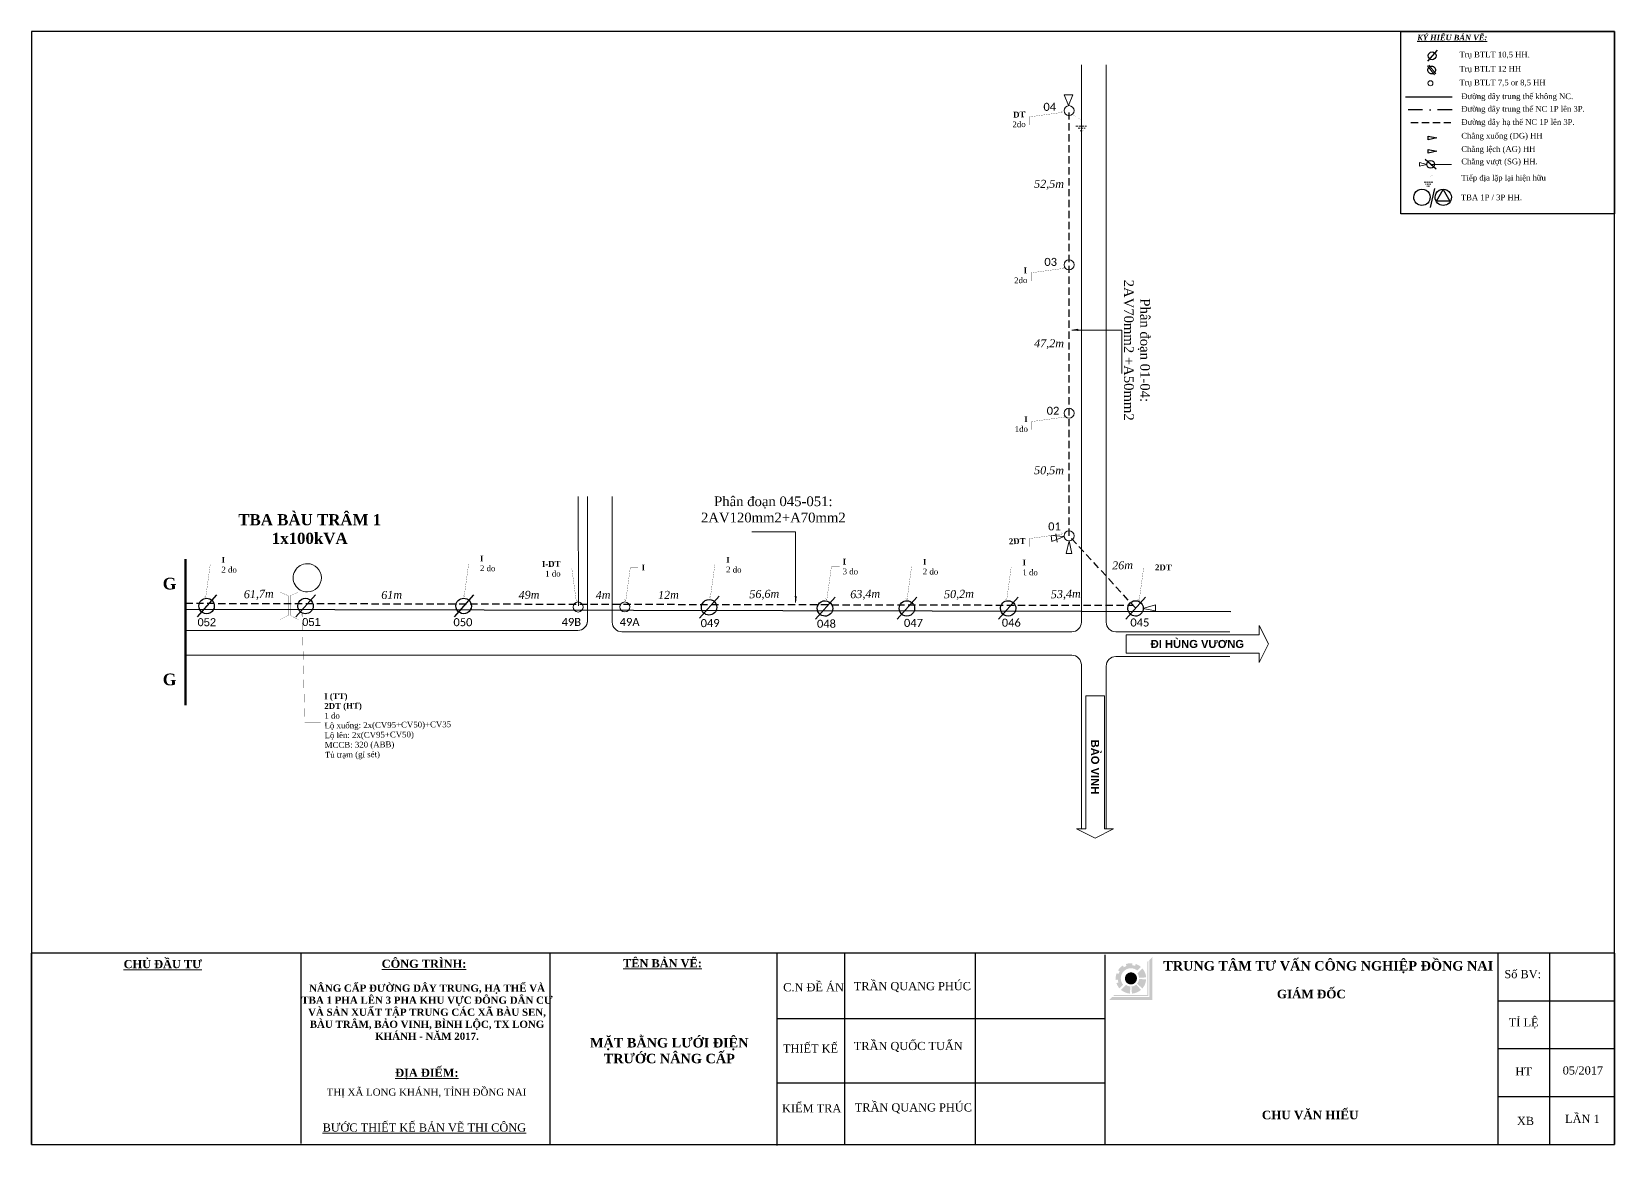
# Model space of a CAD drawing. Header units: metres. Extents: x 429925 to 893472, y 1245258 to 2552490.
# Drawn here: x 443770 to 444583, y 1260854 to 1261426 of the extents above; entities that cross this region are included whole.
import ezdxf

# ---------------------------------------------------------------- set-up
doc = ezdxf.new("R2010")
doc.units = ezdxf.units.M
doc.linetypes.add('DASHDOT', pattern=[1, 0.5, -0.25, 0, -0.25])
doc.linetypes.add('DASHED2', pattern=[0.375, 0.25, -0.125])
doc.layers.add('duong', color=2, linetype='Continuous', lineweight=15)
doc.layers.add('duong bao', color=3, linetype='Continuous', lineweight=13)
doc.layers.add('Khung ten', color=7, linetype='Continuous')
doc.layers.add('KHUNGBANVE', color=6, linetype='Continuous')
doc.styles.get("Standard").update_dxf_attribs({"font": 'arial.ttf'})
doc.styles.add('Unicode', font='times.ttf')

# ---------------------------------------------------------------- blocks, each defined once
blk = doc.blocks.new('A$C46BF4DDC')
at = {"color": 9, "linetype": 'Continuous'}
blk.add_line((9.91, 11.46), (0, 0), dxfattribs=at)
blk.add_lwpolyline([(0.89, 5.61, -1), (8.82, 5.61, -1)], format="xyb", close=True, dxfattribs=at)
blk = doc.blocks.new('A$C7B825D87')
at = {"layer": 'duong bao', "color": 1, "linetype": 'DASHED2', "lineweight": 20, "ltscale": 4}
for p, q in [((1.21, 2.48), (7.13, 2.48)), ((2.41, 1.31), (5.91, 1.31)), ((3.34, 0), (4.99, 0))]:
    blk.add_line(p, q, dxfattribs=at)
at = {"layer": 'duong bao', "color": 1, "linetype": 'DASHED2', "lineweight": 20, "ltscale": 4, "const_width": 0.0325}
blk.add_lwpolyline([(0.01, 8.11), (4.17, 5.43), (4.17, 2.48)], dxfattribs=at)
blk = doc.blocks.new('A$C6542344A')
at = {"color": 9, "linetype": 'Continuous'}
for p, q in [((7.5, 9.8), (0, 1.2)), ((8.7, 8.6), (1.3, 0))]:
    blk.add_line(p, q, dxfattribs=at)
for points in [[(0.3, 4.9, -1), (8.2, 4.9, -1)], [(4.3, 1, -1), (4.3, 8.9, -1)]]:
    blk.add_lwpolyline(points, format="xyb", close=True, dxfattribs=at)

msp = doc.modelspace()

# ---------------------------------------------------------------- hatches: boundary and pattern name
at = {"layer": 'duong bao', "lineweight": 50, "ltscale": 2}
h = msp.add_hatch(color=256, dxfattribs=at)
h.paths.add_polyline_path([(444488.83, 1261404.33, -1), (444489.6, 1261408.23, -1)], flags=17)
h.paths.add_polyline_path([(444489.6, 1261408.23, 1), (444488.83, 1261404.33, 1)], flags=17)
at = {"layer": 'Khung ten'}
h = msp.add_hatch(color=160, dxfattribs=at)
h.paths.add_polyline_path([(444345.85, 1260950.74), (444344.29, 1260949.17), (444344.29, 1260930.19), (444325.3, 1260930.19), (444323.74, 1260928.63), (444345.85, 1260928.63)])
h.paths.add_polyline_path([(444343.76, 1260948.65), (444343.24, 1260948.13), (444343.24, 1260931.23), (444326.34, 1260931.23), (444325.82, 1260930.71), (444343.76, 1260930.71)], flags=17)
for color, points in [(160, [(444339.94, 1260945.57, 0.10032), (444337.24, 1260947.11), (444336.92, 1260946.12, 0.055263), (444335.46, 1260946.43), (444335.56, 1260947.46, 0.110865), (444332.16, 1260947.04), (444332.51, 1260946.06, 0.055263), (444331.17, 1260945.41), (444330.61, 1260946.29, 0.110865), (444328.19, 1260943.87), (444329.07, 1260943.31, 0.055263), (444328.41, 1260941.97), (444327.43, 1260942.32, 0.110865), (444327.01, 1260938.92), (444328.05, 1260939.02, 0.055263), (444328.36, 1260937.56), (444327.37, 1260937.23, 0.10032), (444328.91, 1260934.53), (444330.76, 1260936.38, -0.904534), (444338.09, 1260943.72)]), (1, [(444337.92, 1260939.68, 1), (444331.67, 1260939.68, 1)])]:
    msp.add_hatch(color=color, dxfattribs=at).paths.add_polyline_path(points)
h = msp.add_hatch(color=104, dxfattribs=at)
h.paths.add_polyline_path([(444340.68, 1260944.83), (444338.09, 1260942.24, -0.149436), (444338.95, 1260939.96), (444342.59, 1260940.2, 0.16445)])
h.paths.add_polyline_path([(444342.59, 1260939.16), (444338.95, 1260939.4, -0.16445), (444337.93, 1260936.94), (444340.68, 1260934.53, 0.16445)])
h.paths.add_polyline_path([(444339.94, 1260933.8), (444337.54, 1260936.54, -0.16445), (444335.07, 1260935.52), (444335.31, 1260931.88, 0.16445)])
h.paths.add_polyline_path([(444334.27, 1260931.88), (444334.52, 1260935.52, -0.149436), (444332.24, 1260936.39), (444329.65, 1260933.8, 0.16445)])

# ---------------------------------------------------------------- linework, layer by layer
at = {"color": 4, "linetype": 'Continuous', "lineweight": 18}
for p, q in [((444309.36, 1261408.98), (444309.36, 1261122.71)), ((444322.06, 1261408.98), (444322.06, 1261122.71)), ((444330.06, 1261272.65), (444330.06, 1261250.35)), ((444051.02, 1261131.09), (444051, 1261187.22)), ((444055.71, 1261187.22), (444055.71, 1261122.71)), ((444068.41, 1261187.22), (444068.41, 1261122.71)), ((444162.45, 1261169.13), (444140.15, 1261169.13)), ((444296.3, 1261168.06), (444296.9, 1261163.73)), ((443849.21, 1261118.37), (443923.71, 1261118.37)), ((444050.71, 1261118.37), (443890.61, 1261118.37)), ((444304.36, 1261117.71), (444073.41, 1261117.71)), ((444327.06, 1261117.71), (444385.56, 1261117.71)), ((444400.67, 1261116.2), (444332.41, 1261116.2)), ((444405.43, 1261111.44), (444400.67, 1261120.97)), ((444400.67, 1261101.92), (444405.43, 1261111.44)), ((443849.21, 1261105.67), (443923.71, 1261105.67)), ((443890.61, 1261105.67), (444304.36, 1261105.67)), ((444309.36, 1261100.67), (444309.36, 1261016.52)), ((444322.06, 1261100.01), (444322.06, 1261016.52)), ((444327.06, 1261105.01), (444385.56, 1261105.01)), ((444332.41, 1261106.68), (444400.67, 1261106.68)), ((444400.67, 1261106.68), (444400.67, 1261101.92)), ((444311.62, 1261084.78), (444311.62, 1261016.52)), ((444321.15, 1261016.52), (444321.15, 1261084.78)), ((444311.62, 1261016.52), (444306.86, 1261016.52)), ((444306.86, 1261016.52), (444316.39, 1261011.76)), ((444316.39, 1261011.76), (444325.91, 1261016.52)), ((444325.91, 1261016.52), (444321.15, 1261016.52))]:
    msp.add_line(p, q, dxfattribs=at)
at = {"color": 5, "linetype": 'DASHED2', "lineweight": 30, "ltscale": 15}
for p, q in [((444303.01, 1261167), (444303.01, 1261385.37)), ((444478.53, 1261379.31), (444499.73, 1261379.31)), ((444337.26, 1261129.83), (444303.01, 1261167)), ((443849.21, 1261132.36), (444335.91, 1261131.3))]:
    msp.add_line(p, q, dxfattribs=at)
at = {"color": 1, "lineweight": 30, "ltscale": 15}
for p, q in [((444499.7, 1261392.28), (444475.87, 1261392.28)), ((443849.21, 1261129.29), (444386.13, 1261128.07))]:
    msp.add_line(p, q, dxfattribs=at)
at = {"color": 1, "linetype": 'DASHDOT', "lineweight": 30, "ltscale": 15}
msp.add_line((444499.7, 1261385.82), (444475.87, 1261385.82), dxfattribs=at)
at = {"color": 7, "linetype": 'Continuous'}
msp.add_line((444490.62, 1261345.35), (444488.53, 1261335.58), dxfattribs=at)
at = {"color": 9, "linetype": 'Continuous'}
msp.add_lwpolyline([(443770.25, 1260854.45), (444583.05, 1260854.45), (444583.05, 1261425.95), (443770.25, 1261425.95)], close=True, dxfattribs=at)
at = {"color": 7, "linetype": 'Continuous'}
for points in [[(444473.34, 1261425.95), (444583.05, 1261425.95), (444583.05, 1261332.37), (444473.34, 1261332.37)], [(444487.41, 1261372.34), (444491.81, 1261371.39), (444487.41, 1261370.44)], [(444487.41, 1261365.5), (444491.81, 1261364.56), (444487.41, 1261363.61)], [(444491.73, 1261338.83), (444495.19, 1261344.82), (444498.65, 1261338.83)]]:
    msp.add_lwpolyline(points, close=True, dxfattribs=at)
at = {"color": 9, "linetype": 'Continuous'}
for points in [[(444488.83, 1261404.33, -1), (444489.6, 1261408.23, -1)], [(444491.16, 1261405.89, -1), (444487.27, 1261406.67, -1)]]:
    msp.add_lwpolyline(points, format="xyb", close=True, dxfattribs=at)
at = {"color": 4, "linetype": 'Continuous', "lineweight": 18}
for points in [[(444487.33, 1261399.45, -1), (444489.91, 1261399.45, -1)], [(444303.01, 1261387.95, -1), (444303.01, 1261382.79, -1)], [(444303.01, 1261308.74, -1), (444303.01, 1261303.58, -1)], [(444303.01, 1261232.54, -1), (444303.01, 1261227.38, -1)], [(444303.01, 1261169.58, -1), (444303.01, 1261164.42, -1)], [(443911.78, 1261152.69, -1), (443911.83, 1261138.19, -1)], [(444048.28, 1261130.43, -1), (444053.44, 1261130.43, -1)], [(444072.31, 1261130.46, -1), (444077.47, 1261130.46, -1)]]:
    msp.add_lwpolyline(points, format="xyb", close=True, dxfattribs=at)
for points in [[(444302.74, 1261387.94), (444300.59, 1261393.42), (444304.88, 1261393.42)], [(444486.71, 1261357.79), (444482.99, 1261356.79), (444482.99, 1261358.79)], [(444332.41, 1261106.68), (444400.67, 1261106.68), (444400.67, 1261101.92), (444405.43, 1261111.44), (444400.67, 1261120.97), (444400.67, 1261116.2), (444332.41, 1261116.2)], [(444311.62, 1261084.78), (444311.62, 1261016.52), (444306.86, 1261016.52), (444316.39, 1261011.76), (444325.91, 1261016.52), (444321.15, 1261016.52), (444321.15, 1261084.78)]]:
    msp.add_lwpolyline(points, close=True, dxfattribs=at)
at = {"color": 7, "linetype": 'Continuous'}
for points in [[(444480.05, 1261340.86, -1), (444488.44, 1261340.89, -1)], [(444490.98, 1261340.86, -1), (444499.37, 1261340.89, -1)]]:
    msp.add_lwpolyline(points, format="xyb", close=True, dxfattribs=at)
at = {"color": 4, "linetype": 'Continuous', "lineweight": 18}
for points in [[(444307.52, 1261272.32), (444307.52, 1261273.09), (444304.46, 1261272.65), (444330.06, 1261272.65)], [(444162.12, 1261135.79), (444162.89, 1261135.8), (444162.45, 1261132.82), (444162.45, 1261169.13)], [(444300.46, 1261166.57), (444293.81, 1261167.12), (444294.24, 1261164.16), (444300.46, 1261166.57)], [(444303.01, 1261164.42), (444301.52, 1261157.91), (444304.5, 1261157.91), (444303.01, 1261164.42)], [(444340.9, 1261129.73), (444347.46, 1261128.49), (444347.35, 1261131.47), (444340.9, 1261129.73)]]:
    msp.add_lwpolyline(points, dxfattribs=at)
for centre, start, end in [((444050.71, 1261123.37), 270, 0), ((444073.41, 1261122.71), 180, 270), ((444304.36, 1261122.71), 270, 0), ((444327.06, 1261122.71), 180, 270), ((444304.36, 1261100.67), 0, 90), ((444327.06, 1261100.01), 90, 180)]:
    msp.add_arc(centre, 5, start, end, dxfattribs=at)
at = {"layer": 'duong bao', "lineweight": 18, "ltscale": 2}
msp.add_line((444499.35, 1261357.74), (444488.76, 1261357.74), dxfattribs=at)
at = {"layer": 'duong bao', "lineweight": 50, "ltscale": 2}
msp.add_line((443849.21, 1261155), (443849.21, 1261080.01), dxfattribs=at)
at = {"layer": 'duong bao', "color": 4, "lineweight": 15, "ltscale": 2, "const_width": 0.1}
for points in [[(444298.92, 1261385.23), (444299.95, 1261384.55), (444282.71, 1261382.19), (444282.7, 1261377.97)], [(444299.81, 1261305.12), (444300.83, 1261304.44), (444283.6, 1261302.08), (444283.58, 1261297.87)], [(444300.08, 1261228.72), (444301.1, 1261228.04), (444283.87, 1261225.68), (444283.86, 1261221.46)], [(444298.92, 1261168.65), (444299.95, 1261167.97), (444282.71, 1261165.61), (444282.7, 1261161.4)], [(443858.9, 1261135.94), (443859.58, 1261134.92), (443861.94, 1261152.15), (443866.16, 1261152.17)], [(443991.66, 1261136.67), (443992.35, 1261135.65), (443994.7, 1261152.88), (443998.92, 1261152.9)], [(444050.7, 1261133.9), (444050.02, 1261132.87), (444047.66, 1261150.11), (444043.44, 1261150.12)], [(444074.67, 1261134.55), (444075.35, 1261133.53), (444077.71, 1261150.76), (444081.92, 1261150.78)], [(444118.08, 1261135.98), (444118.77, 1261134.96), (444121.12, 1261152.19), (444125.34, 1261152.2)], [(444177.93, 1261135.05), (444178.61, 1261134.03), (444180.97, 1261151.26), (444185.19, 1261151.28)], [(444219.1, 1261134.96), (444219.78, 1261133.94), (444222.14, 1261151.17), (444226.35, 1261151.19)], [(444270.24, 1261134.59), (444270.92, 1261133.57), (444273.28, 1261150.8), (444277.5, 1261150.82)], [(444338.31, 1261134.59), (444338.99, 1261133.57), (444341.35, 1261150.8), (444345.56, 1261150.82)], [(443908.51, 1261125.9), (443909.19, 1261126.92), (443910.49, 1261071.33), (443918.69, 1261071.33)]]:
    msp.add_lwpolyline(points, dxfattribs=at)
at = {"layer": 'duong bao', "lineweight": 50, "ltscale": 2, "const_width": 0.1}
for points in [[(443897.8, 1261138.07), (443901.95, 1261136.29), (443901.95, 1261126.09), (443897.65, 1261123.88)], [(443907.28, 1261138.07), (443903.14, 1261136.29), (443903.14, 1261126.09), (443907.43, 1261123.88)]]:
    msp.add_lwpolyline(points, dxfattribs=at)
at = {"layer": 'KHUNGBANVE', "color": 2}
for p, q in [((443770.25, 1260854.45), (443770.25, 1260952.61)), ((444583.05, 1260952.61), (443770.25, 1260952.61)), ((443908.74, 1260854.9), (443908.74, 1260952.76)), ((444036.58, 1260854.45), (444036.58, 1260952.61)), ((444153.04, 1260853.93), (444153.04, 1260952.61)), ((444187.94, 1260854.15), (444187.94, 1260952.61)), ((444255.02, 1260854.45), (444255.02, 1260952.31)), ((444321.48, 1260854.45), (444321.48, 1260951.79)), ((444523.4, 1260854.23), (444523.4, 1260952.61)), ((444549.91, 1260854.23), (444549.91, 1260952.61)), ((444583.05, 1260952.61), (444583.05, 1260854.45)), ((444583.05, 1260928.02), (444523.4, 1260928.02)), ((444321.48, 1260918.97), (444153.04, 1260918.97)), ((444583.05, 1260903.42), (444523.4, 1260903.42)), ((444321.48, 1260885.91), (444153.04, 1260885.91)), ((444583.05, 1260878.83), (444523.4, 1260878.83)), ((443770.25, 1260854.45), (444583.05, 1260854.45))]:
    msp.add_line(p, q, dxfattribs=at)

# ---------------------------------------------------------------- block references
at = {"color": 4, "linetype": 'Continuous', "lineweight": 18, "yscale": 0.5, "zscale": 0.5}
for p, xscale, rotation in [((444487.05, 1261410.74), 0.5000000000041764, 359.9423113320694), ((444485.89, 1261360.22), 0.5000000000211087, 269.9863334116617)]:
    msp.add_blockref('A$C46BF4DDC', p, dxfattribs=dict(at, xscale=xscale, rotation=rotation))
at = {"color": 4, "linetype": 'Continuous', "lineweight": 18, "rotation": 359.1901508878823}
for p in [(443855.17, 1261125.4), (443905.97, 1261125.4), (443987.17, 1261125.43), (444113.22, 1261124.75), (444172.75, 1261124.16), (444214.82, 1261124.16), (444266.81, 1261124.16), (444332.22, 1261124.17)]:
    msp.add_blockref('A$C46BF4DDC', p, dxfattribs=at)
at = {"layer": 'duong bao', "lineweight": 50, "ltscale": 2, "xscale": 0.4999999999677949, "yscale": 0.5, "zscale": 0.5, "rotation": 78.73382310779768}
msp.add_blockref('A$C6542344A', (444491.21, 1261403.7), dxfattribs=at)
at = {"layer": 'duong bao', "lineweight": 50, "ltscale": 2}
msp.add_blockref('A$C7B825D87', (444305.35, 1261375.01), dxfattribs=at)
at = {"layer": 'duong bao', "lineweight": 50, "ltscale": 2, "xscale": -0.8000000000029104, "yscale": 0.7999999999883585, "zscale": 0.8}
msp.add_blockref('A$C7B825D87', (444490.8, 1261346.58), dxfattribs=at)

# ---------------------------------------------------------------- texts
at = {"color": 4, "linetype": 'Continuous', "lineweight": 18, "attachment_point": 5}
for s, insert, char_height, width in [('\\C7;\\fTimes New Roman|b1|i1|;\\H2.8669647164643;\\LKÝ HIỆU BẢN VẼ\\l\\L:\\l', (444499.8, 1261422.48), 2.867, 49.2057), ('{\\fCalibri|b0|i0|c0|p34;\\C7;04}', (444293.11, 1261387.32), 4.1093, 22.225), ('{\\fCalibri|b0|i0|c0|p34;\\C7;03}', (444293.58, 1261307.67), 4.1093, 22.225), ('{\\fCalibri|b0|i0|c0|p34;\\C7;02}', (444294.77, 1261231.23), 4.1093, 22.225), ('{\\fTimes New Roman|b0|i0|c0|p18;\\C7;Phân đoạn 045-051:\\P2AV120mm2+A70mm2}', (444151.15, 1261180.51), 5, 150.7075), ('{\\fTimes New Roman|b1|i0|c0|p18;\\C7;TBA BÀU TRÂM 1 1x100kVA}', (443913.05, 1261170.42), 5.7341, 87), ('{\\fCalibri|b0|i0|c0|p34;\\C7;01}', (444295.53, 1261171.82), 4.1093, 22.225), ('\\C7;\\fArial Unicode MS|b0|i0|;\\H4.1092942200601;052', (443860.21, 1261122.6), 4.1093, 22.225), ('{\\fArial Unicode MS|b0|i0|c0|p34;\\H1x;\\C7;051}', (443913.95, 1261122.69), 4.1093, 22.225), ('{\\fCalibri|b0|i0|c0|p34;\\C7;050}', (443991.74, 1261122.61), 4.1093, 22.225), ('{\\fCalibri|b0|i0|c0|p34;\\C7;49B}', (444047.42, 1261122.76), 4.1093, 22.225), ('{\\fCalibri|b0|i0|c0|p34;\\C7;49A}', (444077.34, 1261122.76), 4.1093, 22.225), ('{\\fCalibri|b0|i0|c0|p34;\\C7;049}', (444118.69, 1261122.14), 4.1093, 22.225), ('{\\fCalibri|b0|i0|c0|p34;\\C7;047}', (444223.1, 1261122.26), 4.1093, 22.225), ('{\\fCalibri|b0|i0|c0|p34;\\C7;046}', (444273.36, 1261122.38), 4.1093, 22.225), ('{\\fCalibri|b0|i0|c0|p34;\\C7;045}', (444339.37, 1261122.46), 4.1093, 22.225), ('{\\fCalibri|b0|i0|c0|p34;\\C7;048}', (444178.43, 1261121.82), 4.1093, 22.225), ('\\C7;\\fArial Unicode MS|b1|i0|;\\H4.1092942200601;ĐI HÙNG VƯƠNG', (444368.92, 1261111.44), 4.1093, 73.025)]:
    msp.add_mtext(s, dxfattribs=dict(at, insert=insert, char_height=char_height, width=width))
at = {"char_height": 2.9352, "attachment_point": 4}
for s, insert, width in [('{\\fTimes New Roman|b0|i0|c0|p18;\\C7;Trụ BTLT 10,5 HH.}', (444503.54, 1261413.82), 78.7288), ('{\\fTimes New Roman|b0|i0|c0|p18;\\C7;Trụ BTLT 12 HH}', (444503.54, 1261406.5), 78.7288), ('{\\fTimes New Roman|b0|i0|c0|p18;\\C7;Trụ BTLT 7,5 or 8,5 HH}', (444503.54, 1261399.47), 78.7288), ('{\\fTimes New Roman|b0|i0|c0|p18;\\H1x;\\C7;Đường dây trung thế không NC.}', (444504.47, 1261392.28), 60.7348), ('{\\fTimes New Roman|b0|i0|c0|p18;\\C7;Đường dây trung thế NC 1P lên 3P.}', (444504.47, 1261385.82), 65.0554), ('{\\fTimes New Roman|b0|i0|c0|p18;\\C7;Đường dây hạ thế NC 1P lên 3P.}', (444504.47, 1261379.06), 69.8685), ('{\\fTimes New Roman|b0|i0|c0|p18;\\C7;Chằng xuống (DG) HH}', (444504.47, 1261372.02), 67.094), ('{\\fTimes New Roman|b0|i0|c0|p18;\\C7;Chằng lệch (AG) HH}', (444504.47, 1261365.18), 67.094), ('{\\fTimes New Roman|b0|i0|c0|p18;\\C7;Chằng vượt (SG) HH.}', (444504.47, 1261358.82), 67.094), ('{\\fTimes New Roman|b0|i0|c0|p18;\\C7;Tiếp địa lặp lại hiện hữu}', (444504.47, 1261350.44), 67.094), ('{\\fTimes New Roman|b0|i0|c0|p18;\\C7;TBA 1P / 3P HH.}', (444504.25, 1261340.79), 74)]:
    msp.add_mtext(s, dxfattribs=dict(at, insert=insert, width=width))
at = {"color": 4, "linetype": 'Continuous', "lineweight": 18}
for s, insert, char_height, width, attachment_point, rotation in [('{\\fTimes New Roman|b1|i0|c0|p18;\\C7;DT\\P\\fTimes New Roman|b0|i0|c0|p18;2do}', (444280.66, 1261380.94), 3, 22.225, 6, 1.49443), ('{\\fTimes New Roman|b0|i1|c0|p18;\\C7;52,5m}', (444292.75, 1261347.3), 4.1093, 22.225, 5, 359.94826), ('{\\fTimes New Roman|b1|i0|c0|p18;\\C7;I\\P\\fTimes New Roman|b0|i0|c0|p18;2do}', (444281.54, 1261300.83), 3, 22.225, 6, 1.49443), ('{\\fTimes New Roman|b0|i0|c0|p18;\\C7;Phân đoạn 01-04:\\P2AV70mm2 +A50mm2}', (444337.85, 1261262.33), 5, 150.7075, 5, 270), ('{\\fTimes New Roman|b0|i1|c0|p18;\\C7;47,2m}', (444292.75, 1261265.39), 4.1093, 22.225, 5, 359.94826), ('{\\fTimes New Roman|b1|i0|c0|p18;\\C7;I\\P\\fTimes New Roman|b0|i0|c0|p18;1do}', (444281.82, 1261224.42), 3, 22.225, 6, 1.49443), ('{\\fTimes New Roman|b0|i1|c0|p18;\\C7;50,5m}', (444292.75, 1261200.21), 4.1093, 22.225, 5, 359.94826), ('{\\fTimes New Roman|b1|i0|c0|p18;\\C7;2DT}', (444280.66, 1261164.36), 3, 22.225, 6, 1.49443), ('{\\fTimes New Roman|b1|i0|c0|p18;\\C7;I\\P\\fTimes New Roman|b0|i0|c0|p18;2 do}', (444000.5, 1261152.86), 3, 24.4669, 4, 359.39231), ('{\\fTimes New Roman|b1|i0|c0|p18;\\C7;I\\P\\fTimes New Roman|b0|i0|c0|p18;2 do}', (443867.74, 1261152.14), 3, 24.4669, 4, 359.39231), ('{\\fTimes New Roman|b1|i0|c0|p18;\\C7;I-DT\\P\\fTimes New Roman|b0|i0|c0|p18;1 do}', (444041.87, 1261150.09), 3, 24.4669, 6, 0.60769), ('{\\fTimes New Roman|b1|i0|c0|p18;\\C7;I}', (444083.5, 1261150.75), 3, 24.4669, 4, 359.39231), ('{\\fTimes New Roman|b1|i0|c0|p18;\\C7;I\\P\\fTimes New Roman|b0|i0|c0|p18;2 do}', (444126.92, 1261152.17), 3, 24.4669, 4, 359.39231), ('{\\fTimes New Roman|b1|i0|c0|p18;\\C7;I\\P\\fTimes New Roman|b0|i0|c0|p18;3 do}', (444186.77, 1261151.24), 3, 24.4669, 4, 359.39231), ('{\\fTimes New Roman|b1|i0|c0|p18;\\C7;I\\P\\fTimes New Roman|b0|i0|c0|p18;2 do}', (444227.93, 1261151.15), 3, 24.4669, 4, 359.39231), ('{\\fTimes New Roman|b1|i0|c0|p18;\\C7;I\\P\\fTimes New Roman|b0|i0|c0|p18;1 do}', (444279.08, 1261150.78), 3, 24.4669, 4, 359.39231), ('{\\fTimes New Roman|b0|i1|c0|p18;\\C7;26m}', (444330.49, 1261151.86), 4.1093, 22.225, 5, 1.49443), ('{\\fTimes New Roman|b1|i0|c0|p18;\\C7;2DT}', (444347.14, 1261150.79), 3, 24.4669, 4, 359.39231), ('{\\fTimes New Roman|b1|i0|c0|p18;\\C7;G}', (443841.08, 1261142.42), 6, 22.4014, 5, 0.38358), ('{\\fTimes New Roman|b0|i1|c0|p18;\\C7;61,7m}', (443886.87, 1261136.68), 4.1093, 22.225, 5, 1.49443), ('{\\fTimes New Roman|b0|i1|c0|p18;\\C7;61m}', (443955.13, 1261136.68), 4.1093, 22.225, 5, 1.49443), ('{\\fTimes New Roman|b0|i1|c0|p18;\\C7;49m}', (444025.67, 1261136.68), 4.1093, 22.225, 5, 1.49443), ('{\\fTimes New Roman|b0|i1|c0|p18;\\C7;4m}', (444063.72, 1261136.68), 4.1093, 22.225, 5, 1.49443), ('{\\fTimes New Roman|b0|i1|c0|p18;\\C7;12m}', (444097.27, 1261136.68), 4.1093, 22.225, 5, 1.49443), ('{\\fTimes New Roman|b0|i1|c0|p18;\\C7;56,6m}', (444146.5, 1261136.68), 4.1093, 22.225, 5, 1.49443), ('{\\fTimes New Roman|b0|i1|c0|p18;\\C7;63,4m}', (444198.32, 1261136.68), 4.1093, 22.225, 5, 1.49443), ('{\\fTimes New Roman|b0|i1|c0|p18;\\C7;50,2m}', (444246.49, 1261136.68), 4.1093, 22.225, 5, 1.49443), ('{\\fTimes New Roman|b0|i1|c0|p18;\\C7;53,4m}', (444301.33, 1261136.68), 4.1093, 22.225, 5, 1.49443), ('{\\fTimes New Roman|b1|i0|c0|p18;\\C7;G}', (443841.08, 1261093.2), 6, 22.4014, 5, 0.38358), ('{\\fTimes New Roman|b1|i0|c0|p18;\\C7;I (TT)\\P2DT (HT)\\P\\fTimes New Roman|b0|i0|c0|p18;1 do\\PLộ xuống: 2x(CV95+CV50)+CV35\\PLộ lên: 2x(CV95+CV50)\\PMCCB: 320 (ABB)\\PTủ trạm (gỉ sét)}', (443920.65, 1261069.05), 3, 67.9979, 4, 0.60769), ('\\C7;\\fArial Unicode MS|b1|i0|;\\H4.1092942200601;BẢO VINH', (444316.39, 1261048.27), 4.1093, 73.025, 5, 270)]:
    msp.add_mtext(s, dxfattribs=dict(at, insert=insert, char_height=char_height, width=width, attachment_point=attachment_point, rotation=rotation))
at = {"layer": 'duong', "attachment_point": 2, "style": 'Unicode'}
for s, insert, char_height, width in [('{\\fTimes New Roman|b1|i0|c0|p18;\\LCHỦ ĐẦU TƯ}', (443837.61, 1260949.12), 4.1939, 338.0455), ('{\\fTimes New Roman|b1|i0|c0|p18;\\LCÔNG TRÌNH:}', (443971.75, 1260949.32), 4.1939, 338.0455), ('{\\fTimes New Roman|b1|i0|c0|p18;\\LTÊN BẢN VẼ:}', (444094.21, 1260949.56), 4.1939, 338.0455), ('{\\fTimes New Roman|b1|i0|c0|p18;TRUNG TÂM TƯ VẤN CÔNG NGHIỆP ĐỒNG NAI}', (444436.12, 1260948.59), 4.8561, 338.0455), ('{\\fTimes New Roman|b1|i0|c0|p18;NÂNG CẤ\\fTimes New Roman|b1|i0|c163|p18;P ĐƯ\\fTimes New Roman|b1|i0|c0|p18;ỜNG DÂY TRUNG, HẠ THẾ VÀ TBA 1 PHA LÊN 3 PHA KHU VỰ\\fTimes New Roman|b1|i0|c163|p18;C ĐÔNG DÂN CƯ VÀ S\\fTimes New Roman|b1|i0|c0|p18;ẢN XUẤT TẬP TRUNG CÁC XÃ BÀU SEN, BÀU TRÂM, BẢO VINH, BÌNH LỘ\\fTimes New Roman|b1|i0|c163|p18;C, TX LONG KHÁNH - NĂM \\fTimes New Roman|b1|i0|c0|p18;2017.}', (443973.29, 1260936.54), 3.70861, 130.2593), ('C.N ĐỀ ÁN', (444171.78, 1260937.23), 4.194, 338.0455), ('TRẦN QUANG PHÚC', (444222.54, 1260937.82), 4.1939, 338.0455), ('Số BV:', (444536, 1260943.98), 4.194, 338.0455), ('{\\fTimes New Roman|b1|i0|c0|p18;GIÁM ĐỐC}', (444427.45, 1260933.85), 4.4146, 338.0455), ('TỈ LỆ', (444536.47, 1260919.19), 4.194, 338.0455), ('{\\fTimes New Roman|b1|i0|c163|p18;MẶT \\fTimes New Roman|b1|i0|c0|p18;BẰNG\\fTimes New Roman|b1|i0|c163|p18; \\fTimes New Roman|b1|i0|c0|p18;LƯỚI ĐIỆN TRƯỚC NÂNG CẤP}', (444097.7, 1260909.05), 4.85606, 83.9957), ('THIẾT KẾ', (444170.25, 1260905.77), 4.194, 338.0455), ('TRẦN QUỐC TUẤN', (444220.45, 1260907.07), 4.1939, 338.0455), ('{\\fTimes New Roman|b1|i0|c0|p18;\\LĐỊA ĐIẾM:}', (443973.21, 1260893.33), 4.1939, 128.0996), ('HT', (444536.44, 1260894.03), 4.194, 338.0455), ('05/2017', (444566.9, 1260894.51), 4.194, 338.0455), ('THỊ XÃ LONG KHÁNH, TỈNH ĐỒNG NAI', (443973.01, 1260883.11), 3.7086, 129.5413), ('KIỂM TRA', (444170.83, 1260875.07), 4.194, 338.0455), ('TRẦN QUANG PHÚC', (444223.05, 1260875.51), 4.1939, 338.0455), ('{\\fTimes New Roman|b1|i0|c0|p18;CHU VĂN HIẾU}', (444426.85, 1260871.72), 4.4146, 338.0455), ('{\\LBƯỚC THIẾT KẾ BẢN VẼ THI CÔNG}', (443971.93, 1260865.18), 4.1939, 338.0455), ('XB', (444537.42, 1260868.58), 4.194, 338.0455), ('LẦN 1', (444566.64, 1260869.64), 4.194, 338.0455)]:
    msp.add_mtext(s, dxfattribs=dict(at, insert=insert, char_height=char_height, width=width))

doc.saveas('drawing.dxf')
